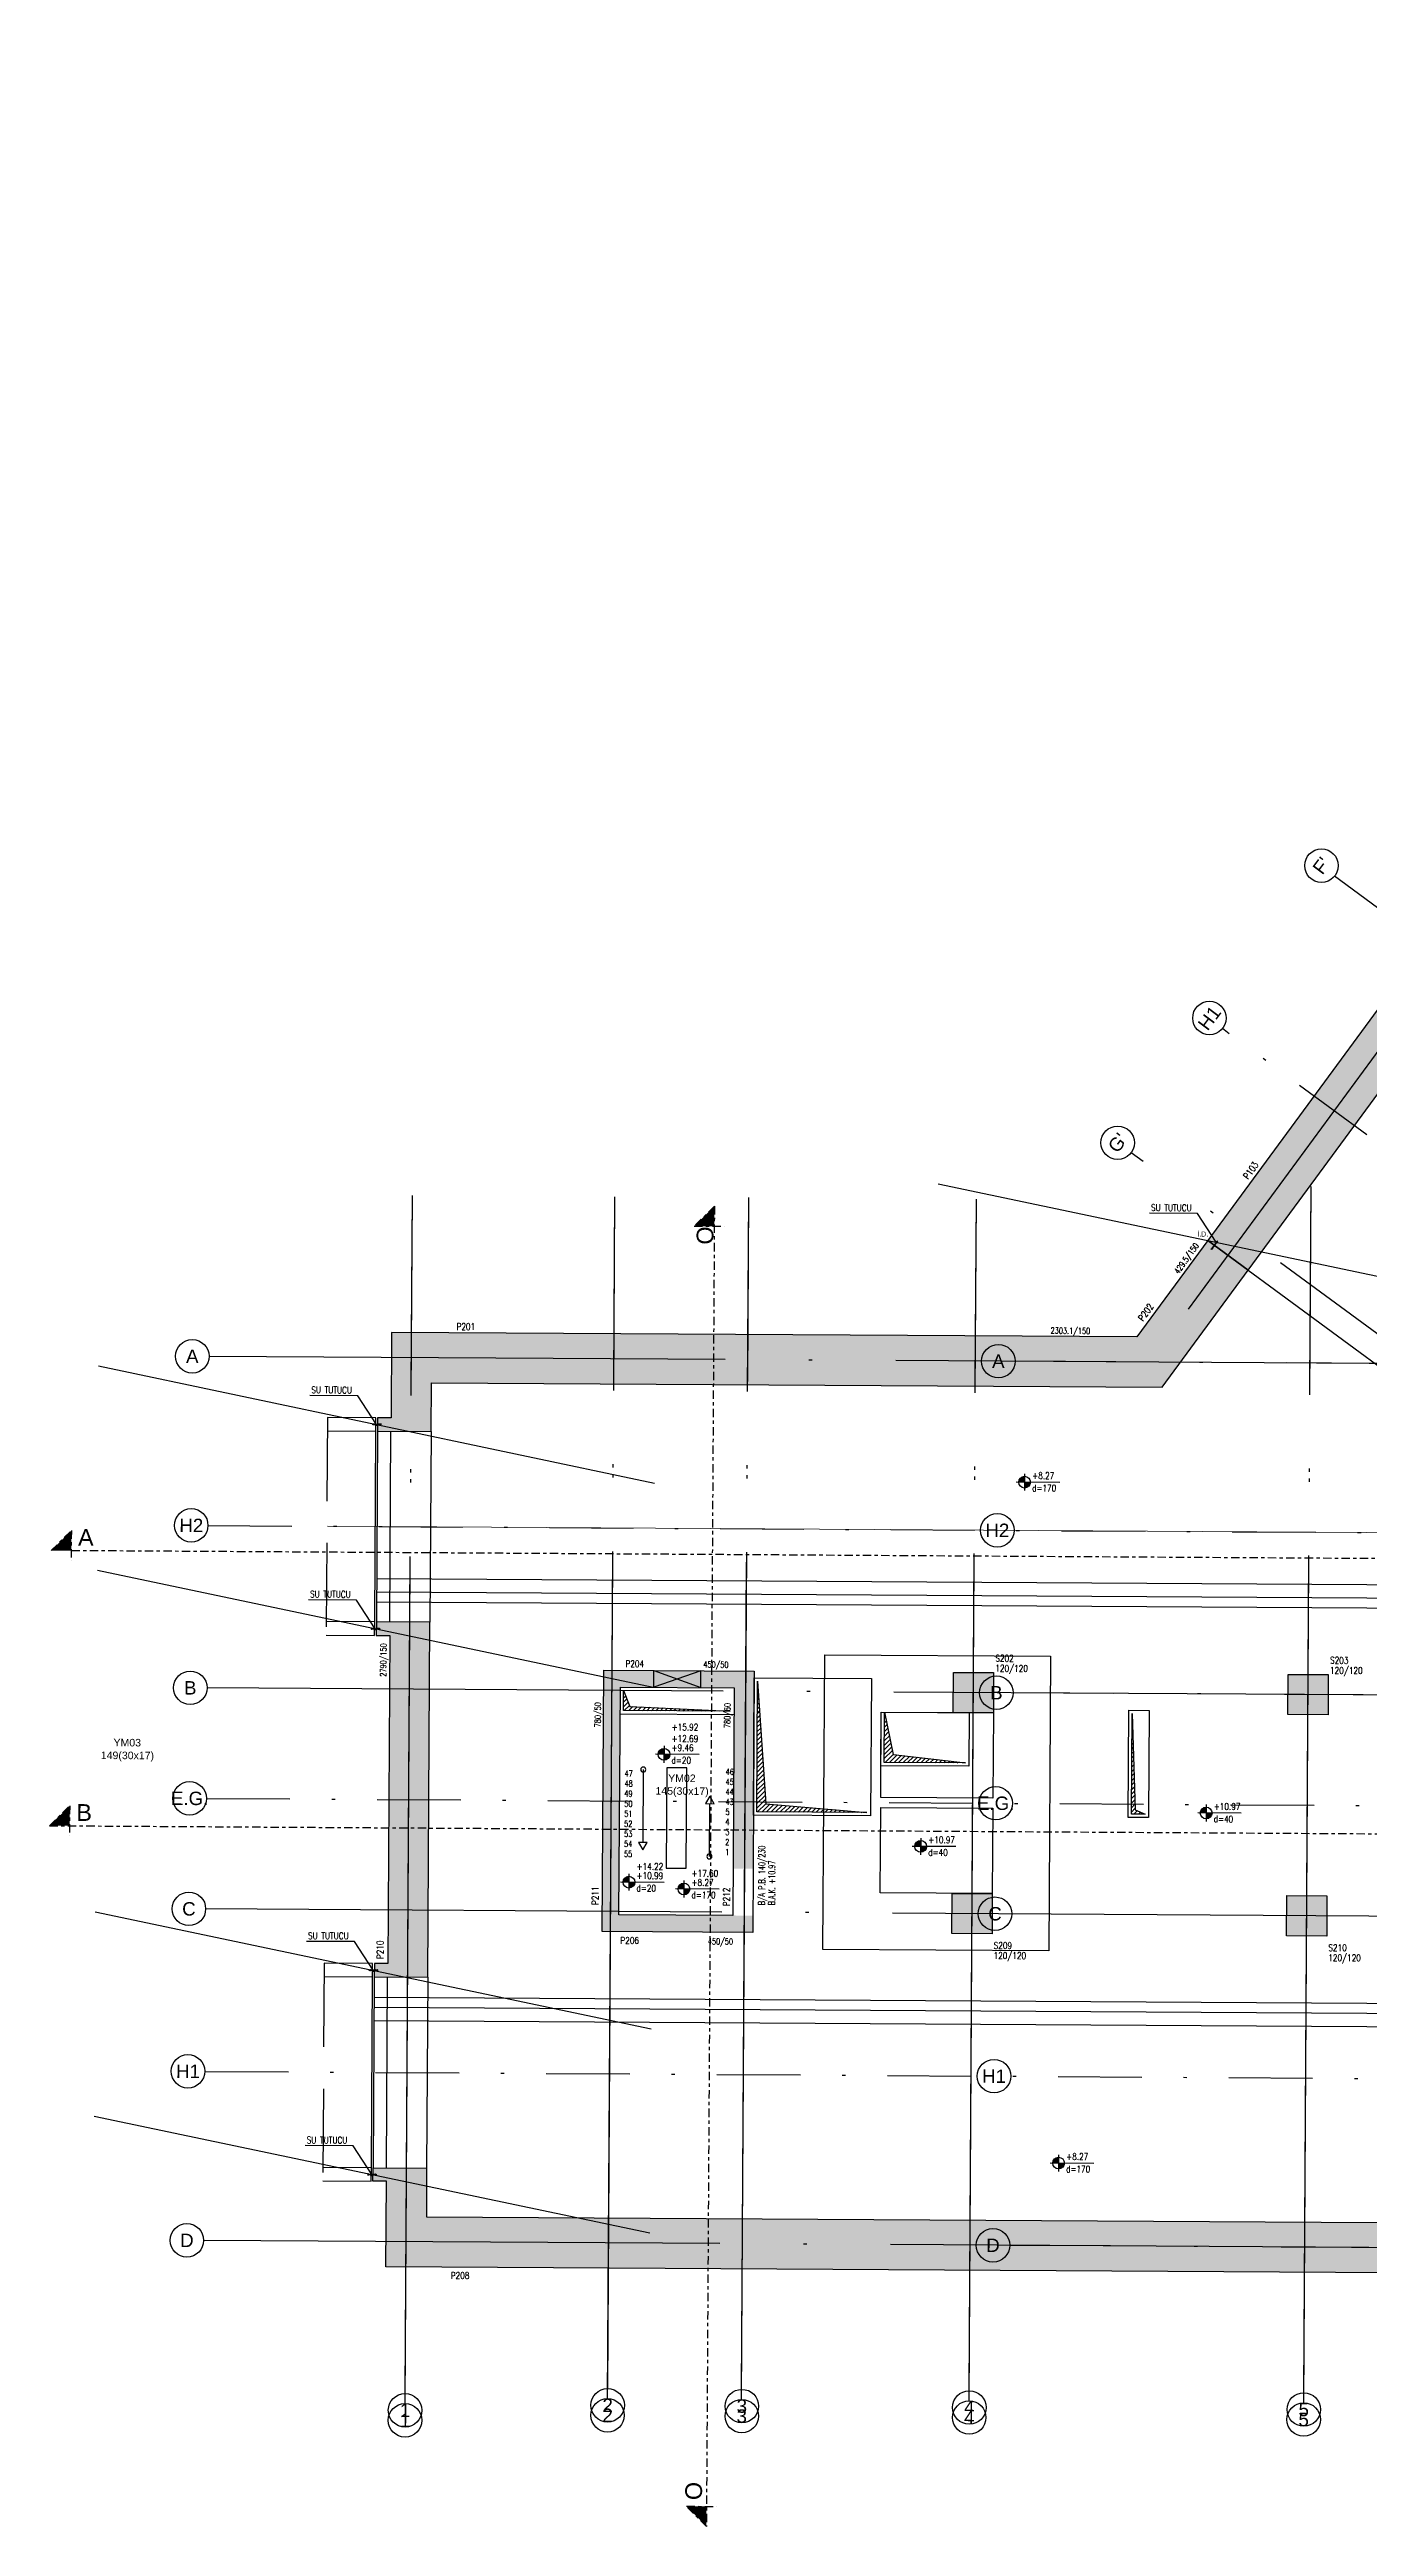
# Model space of a CAD drawing. Header units: millimetres. Extents: x 400392 to 401381, y 4543975 to 4544147.
# Drawn here: x 400648.1 to 400687.6, y 4544072.4 to 4544146.4 of the extents above; entities that cross this region are included whole.
import ezdxf
from ezdxf.enums import TextEntityAlignment as Align

# ---------------------------------------------------------------- set-up
doc = ezdxf.new("R2010")
doc.units = ezdxf.units.MM
for name, pattern in [('ACAD_ISO05W100', [33, 24, -3, 0, -3, 0, -3]), ('AKS', [3, 2.5, -0.25, 0, -0.25]), ('CENTER', [2, 1.25, -0.25, 0.25, -0.25]), ('CIZGI', [0.4, 0.25, -0.15]), ('CONTINU', [0]), ('DASHDOT2', [0.5, 0.25, -0.125, 0, -0.125]), ('HIDDEN', [0.375, 0.25, -0.125]), ('UUC-ST-KAL-I05-101-U-000$0$ACAD_ISO05W100', [33, 24, -3, 0, -3, 0, -3])]:
    doc.linetypes.add(name, pattern=pattern)
doc.layers.add('A-DETL', color=90, linetype='Continuous', lineweight=15)
for name, color, linetype in [('aks prota', 2, 'AKS'), ('boşluk prota', 2, 'Continuous'), ('boşluk taraması prota', 252, 'Continuous'), ('caks prota', 4, 'Continuous'), ('iderzi_PROTA', 3, 'Continuous'), ('kesit tarama prota', 252, 'Continuous'), ('kiriş prota', 6, 'Continuous'), ('kolon prota', 1, 'Continuous'), ('kolon tarama prota', 252, 'Continuous'), ('lkolon prota', 4, 'Continuous'), ('lperde prota', 4, 'Continuous'), ('metraj prota', 2, 'Continuous'), ('not yazısı prota', 6, 'Continuous'), ('not çizgisi prota', 4, 'Continuous'), ('perde prota', 1, 'Continuous'), ('PRT-AL-TUNEL_EKSENI', 14, 'DASHDOT2'), ('PRT-MI-ad_dim', 8, 'Continuous'), ('prt-s-taxis', 7, 'Continuous'), ('skesit prota', 7, 'Continuous'), ('st-s_level (kot)', 6, 'Continuous'), ('st-s_levelmark (kot işareti)', 4, 'Continuous'), ('st_s_not çizgisi', 4, 'CIZGI'), ('st_s_su tutucu', 2, 'Continuous'), ('st_s_ölçü', 4, 'Continuous'), ('taks prota', 7, 'Continuous'), ('temel prota', 6, 'Continuous'), ('tkesit prota', 7, 'Continuous'), ('tkolon prota', 6, 'Continuous'), ('tnot prota', 4, 'Continuous'), ('tperde prota', 6, 'Continuous'), ('UUC-ST-KAL-I05-101-U-000$0$st_s_su tutucu', 2, 'Continuous')]:
    doc.layers.add(name, color=color, linetype=linetype)
doc.styles.add('Arial', font='Arial.ttf')
doc.styles.add('OLCU', font='romanstw.shx')
doc.styles.add('PRT-MI-a_Arial', font='Arial.ttf', dxfattribs={"height": 30})
doc.styles.add('TAKS', font='Arial Unicode.ttf')
doc.styles.add('text25_PROTA', font='Arial.ttf', dxfattribs={"height": 25})
doc.styles.add('tkolon', font='romanstw.shx')
doc.styles.add('TNOT', font='romanstw.shx', dxfattribs={"width": 0.8, "height": 250})
doc.styles.add('TSIMPLEX', font='romanstw.shx')
doc.dimstyles.new('1-50', dxfattribs={"dimtxt": 10, "dimasz": 4, "dimexe": 4, "dimexo": 8, "dimgap": 4, "dimtad": 1, "dimdec": 1, "dimrnd": 0.05, "dimzin": 9, "dimdsep": 46, "dimtxsty": 'OLCU', "dimblk1": 'OBLIQUE', "dimblk2": 'OBLIQUE', "dimsah": 1, "dimcen": 2, "dimdle": 4, "dimclrd": 4, "dimclre": 4, "dimclrt": 3, "dimadec": 1, "dimazin": 0, "dimtfac": 1, "dimtdec": 1, "dimtix": 1, "dimtmove": 2, "dimatfit": 3, "dimldrblk": 'OBLIQUE', "dimfxl": 1, "dimtvp": 1, "dimtolj": 1, "dimtzin": 1, "dimarcsym": 0})

# ---------------------------------------------------------------- blocks, each defined once
blk = doc.blocks.new('PLAN_KOT')
at = {"layer": 'st-s_levelmark (kot işareti)'}
h = blk.add_hatch(color=256, dxfattribs=at)
h.paths.add_polyline_path([(0, 17.5, 0.414214), (-17.5, 0), (0, 0)])
h.paths.add_polyline_path([(17.5, 0), (0, 0), (0, -17.5, 0.414214)])
for p, q in [((105, 0), (-25, 0)), ((0, 25), (0, -25))]:
    blk.add_line(p, q, dxfattribs=at)
blk.add_circle((0, 0), 17.5, dxfattribs=at)
at = {"layer": 'st-s_level (kot)', "color": 6, "style": 'OLCU', "width": 0.8}
for tag, p in [('KOT', (22.7, 9.8)), ('DÖŞEME_KALINLIĞI', (22.7, -27.6))]:
    blk.add_attdef(tag, p, '', height=20, dxfattribs=at)
blk = doc.blocks.new('_Oblique')
at = {"layer": 'st_s_ölçü', "lineweight": -2}
blk.add_line((-0.5, -0.5), (0.5, 0.5), dxfattribs=at)
blk = doc.blocks.new('*U67')
at = {"layer": 'metraj prota', "color": 4}
blk.add_lwpolyline([(-180, 0), (-157.5, 13), (-157.5, -13)], close=True, dxfattribs=at)
blk.add_lwpolyline([(0, 0), (-157.5, 0)], dxfattribs=at)
blk.add_circle((0, 0), 7.5, dxfattribs=at)
blk = doc.blocks.new('*U68')
at = {"layer": 'metraj prota', "color": 4}
blk.add_lwpolyline([(-240, 0), (-217.5, 13), (-217.5, -13)], close=True, dxfattribs=at)
blk.add_lwpolyline([(0, 0), (-217.5, 0)], dxfattribs=at)
blk.add_circle((0, 0), 7.5, dxfattribs=at)
blk = doc.blocks.new('D')
at = {"layer": 'st_s_su tutucu', "linetype": 'CONTINU', "ltscale": 0.2}
for p, q in [((-39988, 52508), (-39993, 52508)), ((-39993, 52508), (-39993, 52507)), ((-39993, 52507), (-39991, 52506)), ((-39993, 52449), (-39991, 52450)), ((-39993, 52448), (-39993, 52449)), ((-39988, 52448), (-39993, 52448)), ((-39991, 52499), (-39992, 52499)), ((-39992, 52499), (-39992, 52498)), ((-39992, 52498), (-39991, 52498)), ((-39991, 52489), (-39992, 52489)), ((-39992, 52489), (-39992, 52488)), ((-39992, 52488), (-39991, 52488)), ((-39991, 52479), (-39992, 52479)), ((-39992, 52479), (-39992, 52478)), ((-39992, 52478), (-39991, 52478)), ((-39992, 52468), (-39992, 52469)), ((-39992, 52469), (-39991, 52469)), ((-39991, 52468), (-39992, 52468)), ((-39992, 52458), (-39992, 52459)), ((-39992, 52459), (-39991, 52459)), ((-39991, 52458), (-39992, 52458)), ((-39991, 52506), (-39991, 52499)), ((-39991, 52498), (-39991, 52489)), ((-39991, 52488), (-39991, 52479)), ((-39991, 52469), (-39991, 52478)), ((-39991, 52459), (-39991, 52468)), ((-39991, 52450), (-39991, 52458)), ((-39990, 52506), (-39988, 52507)), ((-39990, 52499), (-39990, 52506)), ((-39989, 52499), (-39990, 52499)), ((-39990, 52489), (-39990, 52498)), ((-39990, 52498), (-39989, 52498)), ((-39989, 52489), (-39990, 52489)), ((-39990, 52479), (-39990, 52488)), ((-39990, 52488), (-39989, 52488)), ((-39989, 52479), (-39990, 52479)), ((-39990, 52478), (-39989, 52478)), ((-39990, 52478), (-39990, 52469)), ((-39990, 52469), (-39989, 52469)), ((-39989, 52468), (-39990, 52468)), ((-39990, 52468), (-39990, 52459)), ((-39990, 52459), (-39989, 52459)), ((-39989, 52458), (-39990, 52458)), ((-39990, 52458), (-39990, 52450)), ((-39990, 52450), (-39988, 52449)), ((-39989, 52498), (-39989, 52499)), ((-39989, 52488), (-39989, 52489)), ((-39989, 52478), (-39989, 52479)), ((-39989, 52469), (-39989, 52468)), ((-39989, 52459), (-39989, 52458)), ((-39988, 52507), (-39988, 52508)), ((-39988, 52449), (-39988, 52448))]:
    blk.add_line(p, q, dxfattribs=at)
blk = doc.blocks.new('Stair_Anotation')
at = {"color": 0, "style": 'PRT-MI-a_Arial'}
blk.add_attdef('M.ADI', text='', height=0.2, dxfattribs=at).set_placement((0, 0), align=Align.BOTTOM_CENTER)
blk.add_attdef('BAS.SAYI-(EN-RIHT)', text='', height=0.2, dxfattribs=at).set_placement((0, -0.08), align=Align.TOP_CENTER)

msp = doc.modelspace()

# ---------------------------------------------------------------- hatches: boundary and pattern name
at = {"layer": 'boşluk taraması prota', "ltscale": 2}
h = msp.add_hatch(dxfattribs=at)
h.set_pattern_fill('ANSI31', color=256, scale=0.03, angle=-0.34838, style=0)
h.set_pattern_definition([(44.651624, (399960.56865, 4543689.75992), (-0.066941146, 0.067760183), [])])
h.paths.add_polyline_path([(400665.284, 4544097.37), (400665.47, 4544096.896), (400668.463, 4544096.751), (400665.281, 4544096.77)])
h = msp.add_hatch(dxfattribs=at)
h.set_pattern_fill('ANSI31', color=256, scale=0.03, angle=-0.34838, style=0)
h.set_pattern_definition([(44.651624, (399964.55033, 4543686.73566), (-0.066941146, 0.067760183), [])])
h.paths.add_polyline_path([(400669.286, 4544097.646), (400669.53, 4544093.982), (400672.545, 4544093.726), (400669.262, 4544093.746)])
h = msp.add_hatch(dxfattribs=at)
h.set_pattern_fill('ANSI31', color=256, scale=0.03, angle=-0.34838, style=0)
h.set_pattern_definition([(44.651624, (399968.35938, 4543688.21253), (-0.066941146, 0.067760183), [])])
h.paths.add_polyline_path([(400673.081, 4544096.723), (400673.339, 4544095.459), (400675.496, 4544095.208), (400673.071, 4544095.223)])
h = msp.add_hatch(dxfattribs=at)
h.set_pattern_fill('ANSI31', color=256, scale=0.03, angle=-0.34838, style=0)
h.set_pattern_definition([(44.651624, (399342.75471, 4543678.7912), (-0.0669411464, 0.0677601827), [])])
h.paths.add_polyline_path([(400680.48, 4544096.678), (400680.562, 4544093.807), (400680.862, 4544093.676), (400680.462, 4544093.678)])
at = {"layer": 'kesit tarama prota'}
h = msp.add_hatch(color=256, dxfattribs=at)
h.dxf.hatch_style = 1
h.paths.add_polyline_path([(400667.392, 4544111.236), (400667.996, 4544111.832), (400667.992, 4544111.232)])
h = msp.add_hatch(color=256, dxfattribs=at)
h.dxf.hatch_style = 1
h.paths.add_polyline_path([(400648.783, 4544102.144), (400648.18, 4544101.548), (400648.78, 4544101.544)])
h = msp.add_hatch(color=256, dxfattribs=at)
h.dxf.hatch_style = 1
h.paths.add_polyline_path([(400648.733, 4544093.928), (400648.13, 4544093.332), (400648.73, 4544093.328)])
h = msp.add_hatch(color=256, dxfattribs=at)
h.dxf.hatch_style = 1
h.paths.add_polyline_path([(400667.16, 4544073.01), (400667.756, 4544072.407), (400667.76, 4544073.007)])
at = {"layer": 'kolon tarama prota'}
h = msp.add_hatch(color=256, dxfattribs=at)
h.dxf.hatch_style = 1
h.paths.add_polyline_path([(400761.406, 4544105.936), (400708.045, 4544145.203), (400682.737, 4544110.811), (400683.945, 4544109.922), (400708.364, 4544143.106), (400758.854, 4544105.952)])
h = msp.add_hatch(color=256, dxfattribs=at)
h.dxf.hatch_style = 1
h.paths.add_polyline_path([(400659.531, 4544105.106), (400659.54, 4544106.556), (400681.37, 4544106.423), (400683.945, 4544109.922), (400682.737, 4544110.811), (400680.615, 4544107.927), (400658.349, 4544108.063), (400658.334, 4544105.513), (400657.934, 4544105.515), (400657.931, 4544105.115)])
h = msp.add_hatch(color=256, dxfattribs=at)
h.dxf.hatch_style = 1
h.paths.add_polyline_path([(400659.497, 4544099.406), (400657.897, 4544099.415), (400657.894, 4544099.015), (400658.294, 4544099.013), (400658.235, 4544089.213), (400657.835, 4544089.216), (400657.832, 4544088.816), (400659.432, 4544088.806)])
h = msp.add_hatch(color=256, dxfattribs=at)
h.dxf.hatch_style = 1
h.paths.add_polyline_path([(400669.188, 4544097.947), (400664.688, 4544097.974), (400664.641, 4544090.174), (400669.14, 4544090.147), (400669.144, 4544090.647), (400668.544, 4544090.651), (400665.144, 4544090.671), (400665.185, 4544097.471), (400668.585, 4544097.45), (400668.552, 4544092.051), (400669.152, 4544092.047)])
h = msp.add_hatch(color=256, dxfattribs=at)
h.dxf.hatch_style = 1
h.paths.add_polyline_path([(400669.188, 4544097.947), (400664.688, 4544097.974), (400664.641, 4544090.174), (400669.14, 4544090.147), (400669.144, 4544090.647), (400665.144, 4544090.671), (400665.185, 4544097.471), (400668.585, 4544097.45), (400668.552, 4544092.051), (400669.152, 4544092.047)])
h = msp.add_hatch(color=256, dxfattribs=at)
h.dxf.hatch_style = 1
h.paths.add_polyline_path([(400675.138, 4544097.911), (400676.338, 4544097.903), (400676.33, 4544096.703), (400675.13, 4544096.711)])
h = msp.add_hatch(color=256, dxfattribs=at)
h.dxf.hatch_style = 1
h.paths.add_polyline_path([(400685.138, 4544097.85), (400686.338, 4544097.842), (400686.33, 4544096.642), (400685.13, 4544096.65)])
h = msp.add_hatch(color=256, dxfattribs=at)
h.dxf.hatch_style = 1
h.paths.add_polyline_path([(400675.098, 4544091.311), (400676.298, 4544091.303), (400676.29, 4544090.103), (400675.09, 4544090.111)])
h = msp.add_hatch(color=256, dxfattribs=at)
h.dxf.hatch_style = 1
h.paths.add_polyline_path([(400685.097, 4544091.244), (400686.297, 4544091.237), (400686.29, 4544090.037), (400685.09, 4544090.044)])
h = msp.add_hatch(color=256, dxfattribs=at)
h.dxf.hatch_style = 1
h.paths.add_polyline_path([(400724.937, 4544079.757), (400658.18, 4544080.163), (400658.195, 4544082.713), (400657.795, 4544082.716), (400657.798, 4544083.116), (400659.397, 4544083.106), (400659.389, 4544081.656), (400722.882, 4544081.27)])

# ---------------------------------------------------------------- linework, layer by layer
at = {"layer": 'A-DETL', "color": 1, "lineweight": 5}
msp.add_lwpolyline([(400656.435, 4544102.274), (400814.882, 4544101.311)], dxfattribs=at)
at = {"layer": 'aks prota', "ltscale": 10}
for p, q in [((400682.156, 4544108.756), (400709.835, 4544146.37)), ((400682.156, 4544108.756), (400709.835, 4544146.37)), ((400682.156, 4544108.756), (400709.835, 4544146.37)), ((400746.392, 4544077.627), (400686.521, 4544121.684)), ((400746.392, 4544077.627), (400686.521, 4544121.684)), ((400746.392, 4544077.627), (400686.521, 4544121.684)), ((400729.292, 4544077.484), (400680.446, 4544113.428)), ((400729.292, 4544077.484), (400680.446, 4544113.428)), ((400729.292, 4544077.484), (400680.446, 4544113.428)), ((400658.755, 4544076.076), (400658.974, 4544112.147)), ((400658.757, 4544076.375), (400658.974, 4544112.147)), ((400664.806, 4544076.226), (400665.024, 4544112.11)), ((400664.808, 4544076.525), (400665.024, 4544112.11)), ((400668.806, 4544076.202), (400669.024, 4544112.086)), ((400668.807, 4544076.501), (400669.024, 4544112.086)), ((400675.606, 4544076.16), (400675.824, 4544112.044)), ((400675.607, 4544076.459), (400675.824, 4544112.044)), ((400685.605, 4544076.1), (400685.826, 4544112.423)), ((400685.607, 4544076.399), (400685.826, 4544112.423)), ((400818.812, 4544106.337), (400652.896, 4544107.346)), ((400818.812, 4544106.337), (400652.896, 4544107.346)), ((400800.39, 4544106.449), (400676.98, 4544107.2)), ((400818.752, 4544096.437), (400652.836, 4544097.446)), ((400818.752, 4544096.437), (400652.836, 4544097.446)), ((400800.33, 4544096.549), (400676.92, 4544097.3)), ((400818.712, 4544089.837), (400652.795, 4544090.846)), ((400818.712, 4544089.837), (400652.795, 4544090.846)), ((400818.651, 4544079.938), (400652.735, 4544080.946)), ((400818.651, 4544079.938), (400652.735, 4544080.946)), ((400800.23, 4544080.05), (400676.819, 4544080.8))]:
    msp.add_line(p, q, dxfattribs=at)
at = {"layer": 'boşluk prota', "ltscale": 0.05}
for points in [[(400665.284, 4544097.37), (400665.47, 4544096.896), (400668.463, 4544096.751), (400665.281, 4544096.77)], [(400669.286, 4544097.646), (400669.53, 4544093.982), (400672.545, 4544093.726), (400669.262, 4544093.746)], [(400673.081, 4544096.723), (400673.339, 4544095.459), (400675.496, 4544095.208), (400673.071, 4544095.223)], [(400680.48, 4544096.678), (400680.562, 4544093.807), (400680.862, 4544093.676), (400680.462, 4544093.678)]]:
    msp.add_lwpolyline(points, close=True, dxfattribs=at)
at = {"layer": 'caks prota', "ltscale": 0.05}
for centre in [(400686.134, 4544122), (400686.134, 4544122), (400686.134, 4544122), (400682.785, 4544117.449), (400682.785, 4544117.449), (400682.785, 4544117.449), (400680.044, 4544113.725), (400680.044, 4544113.725), (400680.044, 4544113.725), (400652.396, 4544107.349), (400652.396, 4544107.349), (400676.48, 4544107.203), (400652.365, 4544102.299), (400652.365, 4544102.299), (400676.449, 4544102.153), (400652.336, 4544097.449), (400652.336, 4544097.449), (400676.42, 4544097.303), (400652.316, 4544094.149), (400652.316, 4544094.149), (400676.4, 4544094.003), (400652.295, 4544090.849), (400652.295, 4544090.849), (400676.379, 4544090.703), (400652.266, 4544085.999), (400652.266, 4544085.999), (400676.35, 4544085.853), (400652.235, 4544080.95), (400652.235, 4544080.95), (400676.319, 4544080.803), (400658.753, 4544075.875), (400664.805, 4544076.025), (400668.816, 4544076.001), (400675.611, 4544075.959), (400685.604, 4544075.899), (400658.752, 4544075.576), (400664.803, 4544075.726), (400668.814, 4544075.702), (400675.609, 4544075.66), (400685.602, 4544075.6)]:
    msp.add_circle(centre, 0.5, dxfattribs=at)
at = {"layer": 'iderzi_PROTA', "linetype": 'ACAD_ISO05W100', "ltscale": 2}
msp.add_line((400682.737, 4544110.811), (400724.937, 4544079.757), dxfattribs=at)
at = {"layer": 'kiriş prota'}
for p, q in [((400657.905, 4544100.715), (400809.402, 4544099.794)), ((400657.824, 4544087.516), (400809.271, 4544086.595))]:
    msp.add_line(p, q, dxfattribs=at)
for points in [[(400669.187, 4544097.747), (400672.687, 4544097.725), (400672.662, 4544093.626), (400669.162, 4544093.647)], [(400672.981, 4544096.724), (400675.61, 4544096.708), (400675.601, 4544095.108), (400672.971, 4544095.124)], [(400680.381, 4544096.779), (400680.981, 4544096.775), (400680.962, 4544093.575), (400680.362, 4544093.579)], [(400666.57, 4544095.063), (400666.552, 4544092.063), (400667.152, 4544092.059), (400667.17, 4544095.059)]]:
    msp.add_lwpolyline(points, close=True, dxfattribs=at)
msp.add_lwpolyline([(400665.18, 4544096.671), (400668.58, 4544096.65)], dxfattribs=at)
at = {"layer": 'kolon prota', "color": 1}
for points in [[(400675.138, 4544097.911), (400676.338, 4544097.903), (400676.33, 4544096.703), (400675.13, 4544096.711)], [(400685.138, 4544097.85), (400686.338, 4544097.842), (400686.33, 4544096.642), (400685.13, 4544096.65)], [(400675.098, 4544091.311), (400676.298, 4544091.303), (400676.29, 4544090.103), (400675.09, 4544090.111)], [(400685.097, 4544091.244), (400686.297, 4544091.237), (400686.29, 4544090.037), (400685.09, 4544090.044)]]:
    msp.add_lwpolyline(points, close=True, dxfattribs=at)
at = {"layer": 'kolon tarama prota', "linetype": 'HIDDEN', "ltscale": 10}
for points in [[(400656.434, 4544105.524), (400656.394, 4544099.025)], [(400656.335, 4544089.225), (400656.295, 4544082.725)]]:
    msp.add_lwpolyline(points, dxfattribs=at)
at = {"layer": 'kolon tarama prota'}
for points in [[(400656.431, 4544105.124), (400657.881, 4544105.116), (400657.884, 4544105.516), (400656.434, 4544105.524)], [(400657.847, 4544099.416), (400657.881, 4544105.116)], [(400656.394, 4544099.025), (400657.844, 4544099.016), (400657.847, 4544099.416), (400656.397, 4544099.425)], [(400656.332, 4544088.825), (400657.782, 4544088.816), (400657.785, 4544089.216), (400656.335, 4544089.225)], [(400657.748, 4544083.116), (400657.782, 4544088.816)], [(400656.295, 4544082.725), (400657.745, 4544082.716), (400657.748, 4544083.116), (400656.298, 4544083.125)]]:
    msp.add_lwpolyline(points, dxfattribs=at)
at = {"layer": 'perde prota'}
for points in [[(400761.406, 4544105.936), (400708.045, 4544145.203), (400682.737, 4544110.811), (400683.945, 4544109.922), (400708.364, 4544143.106), (400758.854, 4544105.952)], [(400659.531, 4544105.106), (400659.54, 4544106.556), (400681.37, 4544106.423), (400683.945, 4544109.922), (400682.737, 4544110.811), (400680.615, 4544107.927), (400658.349, 4544108.063), (400658.334, 4544105.513), (400657.934, 4544105.515), (400657.931, 4544105.115)], [(400664.688, 4544097.974), (400669.188, 4544097.947), (400669.14, 4544090.147), (400664.641, 4544090.174)], [(400665.185, 4544097.471), (400668.585, 4544097.45), (400668.544, 4544090.651), (400665.144, 4544090.671)], [(400724.937, 4544079.757), (400658.18, 4544080.163), (400658.195, 4544082.713), (400657.795, 4544082.716), (400657.798, 4544083.116), (400659.397, 4544083.106), (400659.389, 4544081.656), (400722.882, 4544081.27)]]:
    msp.add_lwpolyline(points, close=True, dxfattribs=at)
for points in [[(400659.497, 4544099.406), (400657.897, 4544099.415), (400657.894, 4544099.015), (400658.294, 4544099.013), (400658.235, 4544089.213), (400657.835, 4544089.216), (400657.832, 4544088.816), (400659.432, 4544088.806)], [(400659.432, 4544088.806), (400659.497, 4544099.406)], [(400666.188, 4544097.965), (400667.585, 4544097.456), (400667.588, 4544097.956), (400666.185, 4544097.465), (400666.188, 4544097.965)]]:
    msp.add_lwpolyline(points, dxfattribs=at)
at = {"layer": 'PRT-AL-TUNEL_EKSENI', "ltscale": 10}
for p, q in [((400736.78, 4544077.685), (400683.173, 4544117.133)), ((400652.865, 4544102.296), (400818.781, 4544101.287)), ((400652.815, 4544094.146), (400818.732, 4544093.137)), ((400652.766, 4544085.996), (400818.682, 4544084.988))]:
    msp.add_line(p, q, dxfattribs=at)
at = {"layer": 'skesit prota', "linetype": 'CENTER', "ltscale": 0.2}
for p, q in [((400667.996, 4544111.832), (400667.392, 4544111.236)), ((400667.392, 4544111.236), (400668.292, 4544111.23)), ((400648.18, 4544101.548), (400648.783, 4544102.144)), ((400648.783, 4544102.144), (400648.778, 4544101.244)), ((400648.13, 4544093.332), (400648.733, 4544093.928)), ((400648.733, 4544093.928), (400648.728, 4544093.028)), ((400667.16, 4544073.01), (400668.06, 4544073.005)), ((400667.756, 4544072.407), (400667.16, 4544073.01))]:
    msp.add_line(p, q, dxfattribs=at)
for points in [[(400724.949, 4544140.898), (400695.78, 4544101.258), (400648.78, 4544101.544)], [(400667.996, 4544111.832), (400667.756, 4544072.407)], [(400648.13, 4544093.332), (400814.907, 4544092.317)]]:
    msp.add_lwpolyline(points, dxfattribs=at)
at = {"layer": 'temel prota', "color": 5}
for p, q in [((400657.9, 4544100.015), (400809.397, 4544099.094)), ((400657.902, 4544100.315), (400809.399, 4544099.394)), ((400657.829, 4544088.216), (400809.276, 4544087.295)), ((400657.827, 4544087.916), (400809.274, 4544086.995))]:
    msp.add_line(p, q, dxfattribs=at)
at = {"layer": 'temel prota'}
for points in [[(400657.931, 4544105.115), (400657.897, 4544099.415)], [(400658.297, 4544099.413), (400658.331, 4544105.113)], [(400659.531, 4544105.106), (400659.497, 4544099.406)], [(400657.832, 4544088.816), (400657.798, 4544083.116)], [(400658.198, 4544083.113), (400658.232, 4544088.813)], [(400659.432, 4544088.806), (400659.397, 4544083.106)]]:
    msp.add_lwpolyline(points, dxfattribs=at)
at = {"layer": 'temel prota', "color": 5}
for points in [[(400671.291, 4544098.434), (400678.041, 4544098.393), (400677.987, 4544089.593), (400671.237, 4544089.634)], [(400672.981, 4544096.724), (400676.33, 4544096.703), (400676.315, 4544094.153), (400672.965, 4544094.174)], [(400672.963, 4544093.874), (400676.313, 4544093.853), (400676.298, 4544091.303), (400672.948, 4544091.324)]]:
    msp.add_lwpolyline(points, close=True, dxfattribs=at)
at = {"layer": 'UUC-ST-KAL-I05-101-U-000$0$st_s_su tutucu', "linetype": 'UUC-ST-KAL-I05-101-U-000$0$ACAD_ISO05W100', "ltscale": 0.05}
for points in [[(400657.927, 4544105.295, -0.57735), (400657.925, 4544105.292), (400657.89, 4544105.292, -0.57735), (400657.889, 4544105.295), (400657.901, 4544105.316, 0.57735), (400657.899, 4544105.318), (400657.853, 4544105.318), (400657.853, 4544105.324), (400657.849, 4544105.324), (400657.849, 4544105.318), (400657.817, 4544105.319), (400657.817, 4544105.324), (400657.812, 4544105.324), (400657.812, 4544105.319), (400657.792, 4544105.319), (400657.783, 4544105.332), (400657.778, 4544105.332), (400657.778, 4544105.301), (400657.783, 4544105.301), (400657.792, 4544105.314), (400657.812, 4544105.313), (400657.812, 4544105.308), (400657.816, 4544105.308), (400657.817, 4544105.313), (400657.849, 4544105.313), (400657.849, 4544105.307), (400657.853, 4544105.307), (400657.853, 4544105.313), (400657.891, 4544105.313, -0.57735), (400657.893, 4544105.31), (400657.881, 4544105.291, 0.57735), (400657.883, 4544105.288), (400657.933, 4544105.288, 0.57735), (400657.934, 4544105.29), (400657.923, 4544105.31, -0.57735), (400657.925, 4544105.313), (400657.962, 4544105.313), (400657.962, 4544105.307), (400657.966, 4544105.307), (400657.966, 4544105.313), (400657.999, 4544105.312), (400657.999, 4544105.306), (400658.003, 4544105.306), (400658.003, 4544105.312), (400658.024, 4544105.312), (400658.033, 4544105.299), (400658.038, 4544105.299), (400658.038, 4544105.33), (400658.033, 4544105.33), (400658.024, 4544105.317), (400658.003, 4544105.317), (400658.003, 4544105.323), (400657.999, 4544105.323), (400657.999, 4544105.318), (400657.967, 4544105.318), (400657.967, 4544105.324), (400657.962, 4544105.324), (400657.962, 4544105.318), (400657.917, 4544105.318, 0.57735), (400657.915, 4544105.315)], [(400657.89, 4544099.195, -0.57735), (400657.888, 4544099.192), (400657.853, 4544099.193, -0.57735), (400657.852, 4544099.195), (400657.864, 4544099.216, 0.57735), (400657.862, 4544099.218), (400657.816, 4544099.219), (400657.816, 4544099.224), (400657.812, 4544099.224), (400657.812, 4544099.219), (400657.779, 4544099.219), (400657.78, 4544099.225), (400657.775, 4544099.225), (400657.775, 4544099.219), (400657.755, 4544099.219), (400657.746, 4544099.232), (400657.741, 4544099.232), (400657.741, 4544099.201), (400657.746, 4544099.201), (400657.755, 4544099.214), (400657.775, 4544099.214), (400657.775, 4544099.208), (400657.779, 4544099.208), (400657.779, 4544099.214), (400657.812, 4544099.213), (400657.812, 4544099.207), (400657.816, 4544099.207), (400657.816, 4544099.213), (400657.854, 4544099.213, -0.57735), (400657.856, 4544099.21), (400657.844, 4544099.191, 0.57735), (400657.846, 4544099.188), (400657.896, 4544099.188, 0.57735), (400657.897, 4544099.191), (400657.886, 4544099.21, -0.57735), (400657.887, 4544099.213), (400657.925, 4544099.213), (400657.925, 4544099.207), (400657.929, 4544099.207), (400657.929, 4544099.213), (400657.962, 4544099.212), (400657.962, 4544099.207), (400657.966, 4544099.207), (400657.966, 4544099.212), (400657.987, 4544099.212), (400657.995, 4544099.199), (400658.001, 4544099.199), (400658.001, 4544099.23), (400657.996, 4544099.23), (400657.987, 4544099.217), (400657.966, 4544099.218), (400657.966, 4544099.223), (400657.962, 4544099.223), (400657.962, 4544099.218), (400657.929, 4544099.218), (400657.929, 4544099.224), (400657.925, 4544099.224), (400657.925, 4544099.218), (400657.879, 4544099.218, 0.57735), (400657.878, 4544099.216)], [(400657.828, 4544088.995, -0.57735), (400657.826, 4544088.993), (400657.791, 4544088.993, -0.57735), (400657.79, 4544088.995), (400657.802, 4544089.016, 0.57735), (400657.8, 4544089.018), (400657.754, 4544089.019), (400657.754, 4544089.025), (400657.75, 4544089.025), (400657.75, 4544089.019), (400657.717, 4544089.019), (400657.717, 4544089.025), (400657.713, 4544089.025), (400657.713, 4544089.019), (400657.693, 4544089.019), (400657.684, 4544089.032), (400657.679, 4544089.032), (400657.679, 4544089.001), (400657.684, 4544089.001), (400657.693, 4544089.014), (400657.713, 4544089.014), (400657.713, 4544089.008), (400657.717, 4544089.008), (400657.717, 4544089.014), (400657.75, 4544089.014), (400657.75, 4544089.008), (400657.754, 4544089.008), (400657.754, 4544089.014), (400657.792, 4544089.013, -0.57735), (400657.794, 4544089.011), (400657.782, 4544088.991, 0.57735), (400657.784, 4544088.988), (400657.834, 4544088.988, 0.57735), (400657.835, 4544088.991), (400657.824, 4544089.01, -0.57735), (400657.825, 4544089.013), (400657.863, 4544089.013), (400657.863, 4544089.007), (400657.867, 4544089.007), (400657.867, 4544089.013), (400657.9, 4544089.013), (400657.9, 4544089.007), (400657.904, 4544089.007), (400657.904, 4544089.013), (400657.925, 4544089.012), (400657.933, 4544088.999), (400657.939, 4544088.999), (400657.939, 4544089.031), (400657.934, 4544089.031), (400657.925, 4544089.018), (400657.904, 4544089.018), (400657.904, 4544089.024), (400657.9, 4544089.024), (400657.9, 4544089.018), (400657.867, 4544089.018), (400657.867, 4544089.024), (400657.863, 4544089.024), (400657.863, 4544089.018), (400657.817, 4544089.018, 0.57735), (400657.816, 4544089.016)], [(400657.791, 4544082.895, -0.57735), (400657.789, 4544082.893), (400657.754, 4544082.893, -0.57735), (400657.753, 4544082.895), (400657.765, 4544082.916, 0.57735), (400657.763, 4544082.919), (400657.717, 4544082.919), (400657.717, 4544082.925), (400657.713, 4544082.925), (400657.713, 4544082.919), (400657.68, 4544082.919), (400657.68, 4544082.925), (400657.676, 4544082.925), (400657.676, 4544082.919), (400657.656, 4544082.919), (400657.647, 4544082.932), (400657.642, 4544082.932), (400657.642, 4544082.901), (400657.647, 4544082.901), (400657.656, 4544082.914), (400657.676, 4544082.914), (400657.676, 4544082.908), (400657.68, 4544082.908), (400657.68, 4544082.914), (400657.713, 4544082.914), (400657.713, 4544082.908), (400657.717, 4544082.908), (400657.717, 4544082.914), (400657.755, 4544082.913, -0.57735), (400657.756, 4544082.911), (400657.745, 4544082.891, 0.57735), (400657.746, 4544082.889), (400657.797, 4544082.888, 0.57735), (400657.798, 4544082.891), (400657.787, 4544082.911, -0.57735), (400657.788, 4544082.913), (400657.826, 4544082.913), (400657.826, 4544082.907), (400657.83, 4544082.907), (400657.83, 4544082.913), (400657.863, 4544082.913), (400657.863, 4544082.907), (400657.867, 4544082.907), (400657.867, 4544082.913), (400657.888, 4544082.913), (400657.896, 4544082.9), (400657.902, 4544082.899), (400657.902, 4544082.931), (400657.897, 4544082.931), (400657.888, 4544082.918), (400657.867, 4544082.918), (400657.867, 4544082.924), (400657.863, 4544082.924), (400657.863, 4544082.918), (400657.83, 4544082.918), (400657.83, 4544082.924), (400657.826, 4544082.924), (400657.826, 4544082.918), (400657.78, 4544082.918, 0.57735), (400657.779, 4544082.916)]]:
    msp.add_lwpolyline(points, format="xyb", close=True, dxfattribs=at)

# ---------------------------------------------------------------- block references
at = {"layer": 'PRT-MI-ad_dim', "xscale": -0.009999998310503348, "yscale": 0.009999998310503352, "zscale": 0.009999998310503352}
for name, p, rotation in [('*U68', (400665.87, 4544095.007), 269.6516229196343), ('*U67', (400667.846, 4544092.415), 89.65162291963424)]:
    msp.add_blockref(name, p, dxfattribs=dict(at, rotation=rotation))
at = {"layer": 'prt-s-taxis'}
ref = msp.add_blockref('Stair_Anotation', (400650.461, 4544095.633), dxfattribs=dict(at, xscale=-1.124999809931627, yscale=1.124999809931627, zscale=1.124999809931627, rotation=359.6516237182642))
ref.add_attrib('M.ADI', 'YM03', dxfattribs={"layer": '0', "color": 0, "height": 0.225, "rotation": 359.65162, "style": 'PRT-MI-a_Arial'}).set_placement((400650.452, 4544095.633), align=Align.BOTTOM_CENTER)
ref.add_attrib('BAS.SAYI-(EN-RIHT)', '149(30x17)', dxfattribs={"layer": '0', "color": 0, "height": 0.225, "rotation": 359.65162, "style": 'PRT-MI-a_Arial'}).set_placement((400650.459, 4544095.543), align=Align.TOP_CENTER)
ref = msp.add_blockref('Stair_Anotation', (400667.033, 4544094.57), dxfattribs=dict(at, xscale=-1.124999809931627, yscale=1.124999809931627, zscale=1.124999809931627, rotation=359.6516237182642))
ref.add_attrib('M.ADI', 'YM02', dxfattribs={"layer": '0', "color": 0, "height": 0.225, "rotation": 359.65162, "style": 'PRT-MI-a_Arial'}).set_placement((400667.024, 4544094.57), align=Align.BOTTOM_CENTER)
ref.add_attrib('BAS.SAYI-(EN-RIHT)', '145(30x17)', dxfattribs={"layer": '0', "color": 0, "height": 0.225, "rotation": 359.65162, "style": 'PRT-MI-a_Arial'}).set_placement((400667.031, 4544094.48), align=Align.TOP_CENTER)
at = {"layer": 'st-s_level (kot)', "linetype": 'CONTINU', "ltscale": 0.1, "xscale": 0.00999999831050335, "yscale": 0.00999999831050335, "zscale": 0.00999999831050335, "rotation": 359.6516237529073}
for p, values in [((400677.263, 4544103.59), {'KOT': '+8.27', 'DÖŞEME_KALINLIĞI': 'd=170'}), ((400666.488, 4544095.464), {'KOT': '+9.46', 'DÖŞEME_KALINLIĞI': 'd=20'}), ((400682.688, 4544093.711), {'KOT': '+10.97', 'DÖŞEME_KALINLIĞI': 'd=40'}), ((400674.159, 4544092.714), {'KOT': '+10.97', 'DÖŞEME_KALINLIĞI': 'd=40'}), ((400665.442, 4544091.646), {'KOT': '+10.99', 'DÖŞEME_KALINLIĞI': 'd=20'}), ((400667.085, 4544091.441), {'KOT': '+8.27', 'DÖŞEME_KALINLIĞI': 'd=170'}), ((400678.279, 4544083.256), {'KOT': '+8.27', 'DÖŞEME_KALINLIĞI': 'd=170'})]:
    msp.add_blockref('PLAN_KOT', p, dxfattribs=at).add_auto_attribs(values)
at = {"layer": 'st_s_ölçü', "xscale": 0.004999999155251673, "yscale": 0.004999999155251673, "zscale": 0.004999999155251673, "rotation": 323.6516241658996}
msp.add_blockref('D', (400688.467, 4543780.817), dxfattribs=at)

# ---------------------------------------------------------------- texts
at = {"layer": 'iderzi_PROTA', "linetype": 'ACAD_ISO05W100', "style": 'text25_PROTA'}
msp.add_text('İ.D.', height=0.15, rotation=359.65162, dxfattribs=at).set_placement((400682.422, 4544110.926))
at = {"layer": 'lkolon prota', "style": 'tkolon', "width": 0.8}
for p in [(400676.388, 4544097.932), (400686.388, 4544097.871), (400676.336, 4544089.356), (400686.336, 4544089.289)]:
    msp.add_text('120/120', height=0.2, rotation=359.65162, dxfattribs=at).set_placement(p)
at = {"layer": 'lperde prota', "style": 'tkolon', "width": 0.8}
for s, rotation, p in [('429.5/150', 54.12092, (400681.789, 4544109.843)), ('2303.1/150', 359.29114, (400678.039, 4544108.118)), ('2790/150', 89.29114, (400658.097, 4544097.779)), ('450/50', 359.29114, (400667.666, 4544098.147)), ('780/50', 89.29114, (400664.506, 4544096.267)), ('780/60', 89.29114, (400668.377, 4544096.244)), ('450/50', 359.29114, (400667.8, 4544089.881))]:
    msp.add_text(s, height=0.18, rotation=rotation, dxfattribs=at).set_placement(p, align=Align.MIDDLE_LEFT)
at = {"layer": 'not yazısı prota', "ltscale": 0.05, "style": 'TSIMPLEX', "width": 0.8}
for p in [(400681.04, 4544111.689), (400655.952, 4544106.247), (400655.915, 4544100.147), (400655.853, 4544089.947), (400655.815, 4544083.847)]:
    msp.add_text('SU TUTUCU', height=0.2, rotation=359.65162, dxfattribs=at).set_placement(p)
at = {"layer": 'st-s_level (kot)', "color": 6, "style": 'OLCU', "width": 0.8}
for tag, p in [('+15.92', (400666.719, 4544096.177)), ('+12.69', (400666.717, 4544095.834)), ('+14.22', (400665.671, 4544092.016)), ('+17.60', (400667.314, 4544091.811))]:
    msp.add_attdef(tag, p, '', height=0.2, rotation=359.65162, dxfattribs=at)
at = {"layer": 'st_s_not çizgisi', "ltscale": 0.05, "style": 'tkolon', "width": 0.8}
for s, p in [('47', (400665.308, 4544094.889)), ('46', (400668.331, 4544094.943)), ('50', (400665.303, 4544093.989)), ('49', (400665.305, 4544094.289)), ('48', (400665.307, 4544094.589)), ('43', (400668.325, 4544094.043)), ('44', (400668.327, 4544094.343)), ('45', (400668.329, 4544094.643)), ('52', (400665.299, 4544093.389)), ('51', (400665.301, 4544093.689)), ('4', (400668.322, 4544093.443)), ('5', (400668.324, 4544093.743)), ('55', (400665.294, 4544092.489)), ('54', (400665.296, 4544092.789)), ('53', (400665.298, 4544093.089)), ('2', (400668.318, 4544092.843)), ('3', (400668.32, 4544093.143)), ('1', (400668.316, 4544092.543))]:
    msp.add_text(s, height=0.18, rotation=359.65162, dxfattribs=at).set_placement(p, align=Align.MIDDLE_LEFT)
at = {"layer": 'taks prota', "style": 'TAKS'}
for s, rotation, p in [("F'", 53.15679, (400686.134, 4544122)), ("F'", 53.15679, (400686.134, 4544122)), ("F'", 53.15679, (400686.134, 4544122)), ('H1', 53.15679, (400682.785, 4544117.449)), ('H1', 53.15679, (400682.785, 4544117.449)), ('H1', 53.15679, (400682.785, 4544117.449)), ("G'", 53.15679, (400680.044, 4544113.725)), ("G'", 53.15679, (400680.044, 4544113.725)), ("G'", 53.15679, (400680.044, 4544113.725)), ('A', 359.65162, (400652.396, 4544107.349)), ('A', 359.65162, (400652.396, 4544107.349)), ('A', 359.65162, (400676.48, 4544107.203)), ('H2', 359.65162, (400652.365, 4544102.299)), ('H2', 359.65162, (400652.365, 4544102.299)), ('H2', 359.65162, (400676.449, 4544102.153)), ('B', 359.65162, (400652.336, 4544097.449)), ('B', 359.65162, (400652.336, 4544097.449)), ('B', 359.65162, (400676.42, 4544097.303)), ('E.G.', 359.65162, (400652.316, 4544094.149)), ('E.G.', 359.65162, (400652.316, 4544094.149)), ('E.G.', 359.65162, (400676.4, 4544094.003)), ('C', 359.65162, (400652.295, 4544090.849)), ('C', 359.65162, (400652.295, 4544090.849)), ('C', 359.65162, (400676.379, 4544090.703)), ('H1', 359.65162, (400652.266, 4544085.999)), ('H1', 359.65162, (400652.266, 4544085.999)), ('H1', 359.65162, (400676.35, 4544085.853)), ('D', 359.65162, (400652.235, 4544080.95)), ('D', 359.65162, (400652.235, 4544080.95)), ('D', 359.65162, (400676.319, 4544080.803)), ('1', 359.65162, (400658.752, 4544075.576)), ('1', 359.65162, (400658.753, 4544075.875)), ('2', 359.65162, (400664.803, 4544075.726)), ('2', 359.65162, (400664.805, 4544076.025)), ('3', 359.65162, (400668.814, 4544075.702)), ('3', 359.65162, (400668.816, 4544076.001)), ('4', 359.65162, (400675.609, 4544075.66)), ('4', 359.65162, (400675.611, 4544075.959)), ('5', 359.65162, (400685.602, 4544075.6)), ('5', 359.65162, (400685.604, 4544075.899))]:
    msp.add_text(s, height=0.4, rotation=rotation, dxfattribs=at).set_placement(p, align=Align.MIDDLE_CENTER)
at = {"layer": 'tkesit prota', "style": 'Arial'}
for s, rotation, p in [('O', 89.65162, (400667.963, 4544110.682)), ('A', 359.65162, (400648.981, 4544101.693)), ('B', 359.65162, (400648.931, 4544093.477)), ('O', 89.65162, (400667.624, 4544073.192))]:
    msp.add_text(s, height=0.5, rotation=rotation, dxfattribs=at).set_placement(p)
at = {"layer": 'tkolon prota', "style": 'tkolon', "width": 0.8}
for s, p in [('S202', (400676.39, 4544098.232)), ('S203', (400686.39, 4544098.171)), ('S209', (400676.338, 4544089.656)), ('S210', (400686.338, 4544089.589))]:
    msp.add_text(s, height=0.2, rotation=359.65162, dxfattribs=at).set_placement(p)
at = {"layer": 'tnot prota', "style": 'TNOT', "width": 0.7}
for s, p in [('B/A P.B. 140/230', (400669.405, 4544090.956)), ('B.A.K. +10.97', (400669.705, 4544090.955))]:
    msp.add_text(s, height=0.2, rotation=89.65162, dxfattribs=at).set_placement(p, align=Align.MIDDLE_LEFT)
at = {"layer": 'tperde prota', "style": 'tkolon', "width": 0.8}
for s, rotation, p in [('P103', 54.12092, (400683.859, 4544112.673)), ('P202', 54.12092, (400680.722, 4544108.438)), ('P201', 0.12092, (400660.291, 4544108.233)), ('P204', 0.12092, (400665.339, 4544098.168)), ('P211', 90.12092, (400664.437, 4544090.963)), ('P212', 90.12092, (400668.355, 4544090.927)), ('P210', 90.12092, (400658.006, 4544089.348)), ('P206', 0.12092, (400665.187, 4544089.904)), ('P208', 0.12092, (400660.119, 4544079.9))]:
    msp.add_text(s, height=0.2, rotation=rotation, dxfattribs=at).set_placement(p, align=Align.MIDDLE_LEFT)

# ---------------------------------------------------------------- leaders
at = {"layer": 'not çizgisi prota'}
for points in [[(400682.988, 4544110.757), (400682.43, 4544111.612), (400680.991, 4544111.621)], [(400657.899, 4544105.314), (400657.341, 4544106.17), (400655.903, 4544106.178)], [(400657.862, 4544099.214), (400657.304, 4544100.07), (400655.866, 4544100.079)], [(400657.8, 4544089.014), (400657.242, 4544089.87), (400655.804, 4544089.879)], [(400657.763, 4544082.915), (400657.205, 4544083.77), (400655.767, 4544083.779)]]:
    msp.add_leader(points, dimstyle='1-50', override={"dimasz": 12, "dimgap": 4, "dimtad": 0}, dxfattribs=at)

doc.saveas('drawing.dxf')
